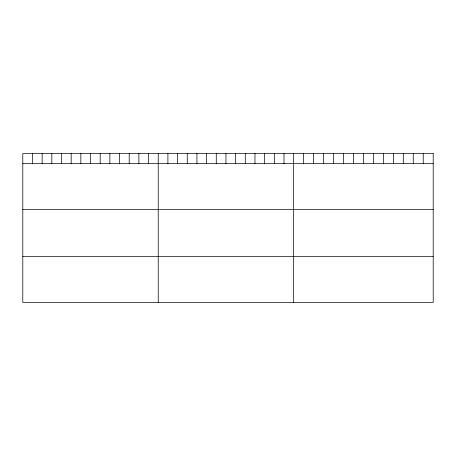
<?xml version="1.0" encoding="UTF-8"?>
<svg xmlns="http://www.w3.org/2000/svg" width="456" height="456" viewBox="0 0 456 456"><rect width="100%" height="100%" fill="white"/><g stroke="black" fill="none" stroke-linecap="round" stroke-linejoin="round"><path stroke-width="0.68" d="M22.8 163.556L433.2 163.556M22.8 209.389L433.2 209.389M22.8 256.62L433.2 256.62M423.231 153.547L423.231 163.556M413.267 153.547L413.267 163.556M403.298 153.547L403.298 163.556M393.334 153.547L393.334 163.556M383.365 153.547L383.365 163.556M373.401 153.547L373.401 163.556M363.432 153.547L363.432 163.556M353.463 153.547L353.463 163.556M343.499 153.547L343.499 163.556M333.53 153.547L333.53 163.556M323.566 153.547L323.566 163.556M313.597 153.547L313.597 163.556M303.633 153.547L303.633 163.556M293.664 153.547L293.664 302.453M283.991 153.547L283.991 163.556M274.318 153.547L274.318 163.556M264.645 153.547L264.645 163.556M254.967 153.547L254.967 163.556M245.294 153.547L245.294 163.556M235.621 153.547L235.621 163.556M225.948 153.547L225.948 163.556M216.275 153.547L216.275 163.556M206.602 153.547L206.602 163.556M196.929 153.547L196.929 163.556M187.251 153.547L187.251 163.556M177.578 153.547L177.578 163.556M167.905 153.547L167.905 163.556M158.232 153.547L158.232 302.453M148.559 153.547L148.559 163.556M138.886 153.547L138.886 163.556M129.213 153.547L129.213 163.556M119.535 153.547L119.535 163.556M109.862 153.547L109.862 163.556M100.189 153.547L100.189 163.556M90.516 153.547L90.516 163.556M80.843 153.547L80.843 163.556M71.17 153.547L71.17 163.556M61.497 153.547L61.497 163.556M51.819 153.547L51.819 163.556M42.146 153.547L42.146 163.556M32.473 153.547L32.473 163.556M433.2 153.547L22.8 153.547L22.8 302.453L433.2 302.453L433.2 153.547"/></g></svg>
